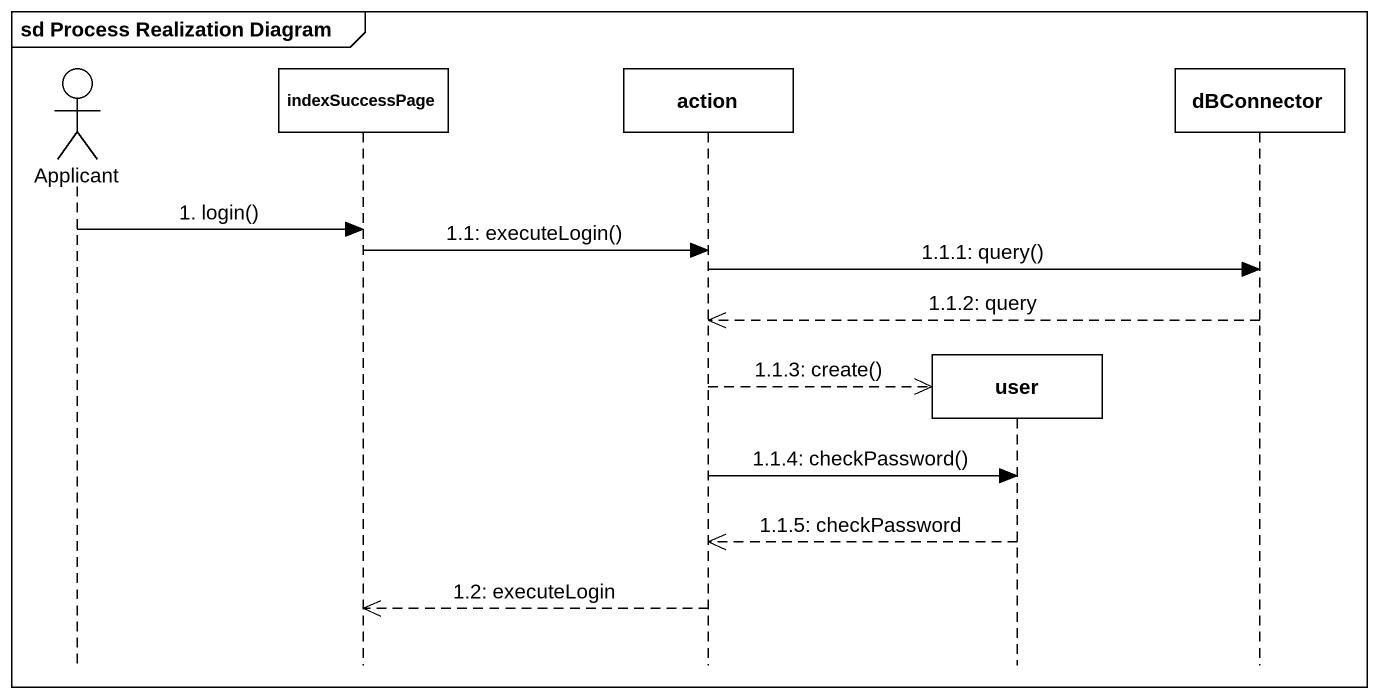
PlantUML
@startuml
mainframe sd Process Realization Diagram
hide footbox
actor Applicant
participant indexSuccessPage
participant "action" as action_
participant user
participant dBConnector

Applicant -> indexSuccessPage : 1. login()
indexSuccessPage -> action_ : 1.1: executeLogin()
action_ -> dBConnector : 1.1.1: query()
dBConnector -->> action_ : 1.1.2: query
action_ -->> user ** : 1.1.3: create()
action_ -> user : 1.1.4: checkPassword()
user -->> action_ : 1.1.5: checkPassword
action_ -->> indexSuccessPage : 1.2: executeLogin
@enduml
